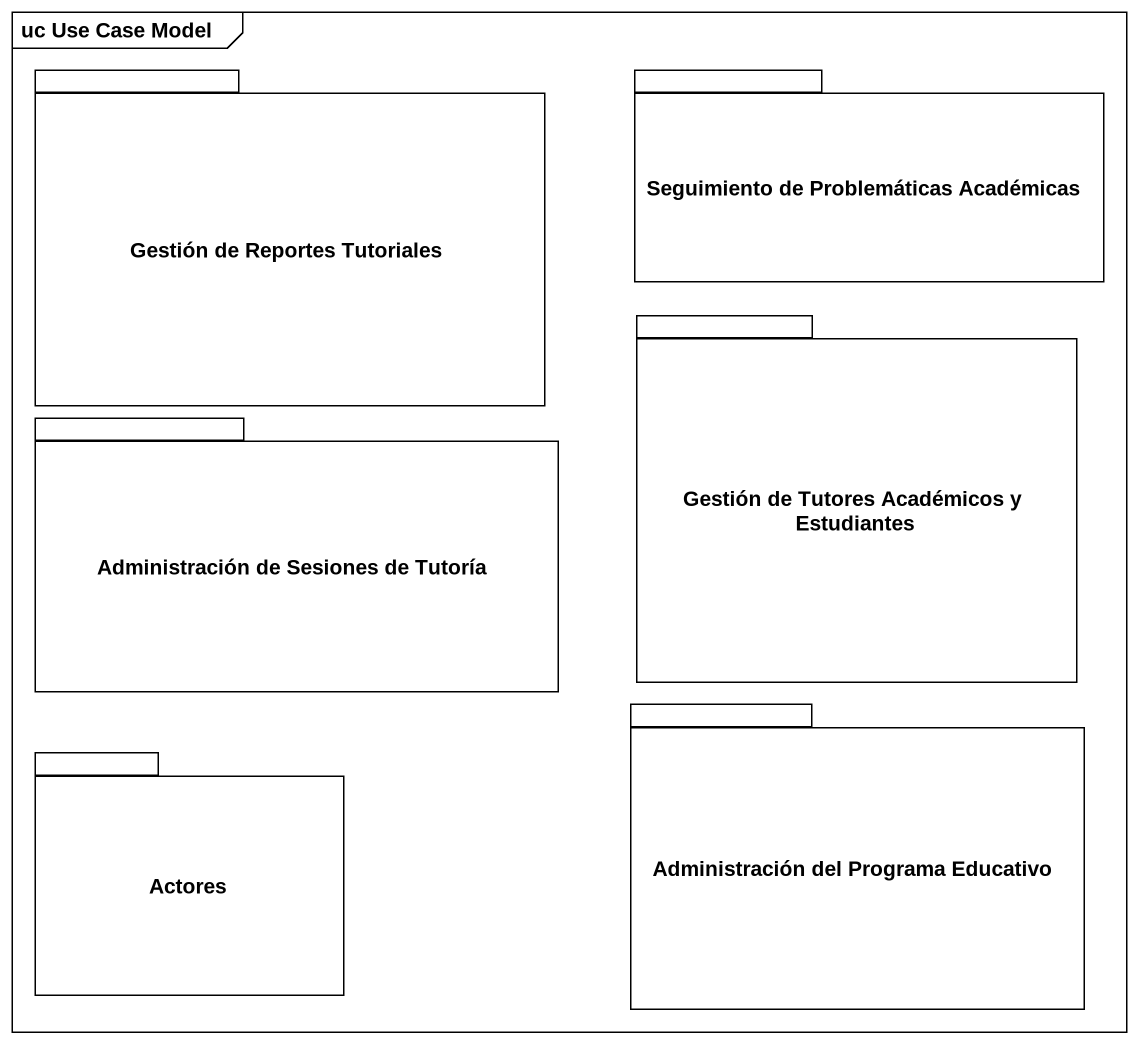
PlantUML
@startuml
mainframe uc Use Case Model
package "Gestión de Reportes Tutoriales" as Gestión_de_Reportes {
}
package "Seguimiento de Problemáticas Académicas" as Seguimiento_de {
}
package "Gestión de Tutores Académicos y Estudiantes" as Gestión_de_Tutores {
}
package "Administración de Sesiones de Tutoría" as Administración_de_Sesiones {
}
package "Administración del Programa Educativo" as Administración_del_Programa {
}
package Actores {
}
@enduml
